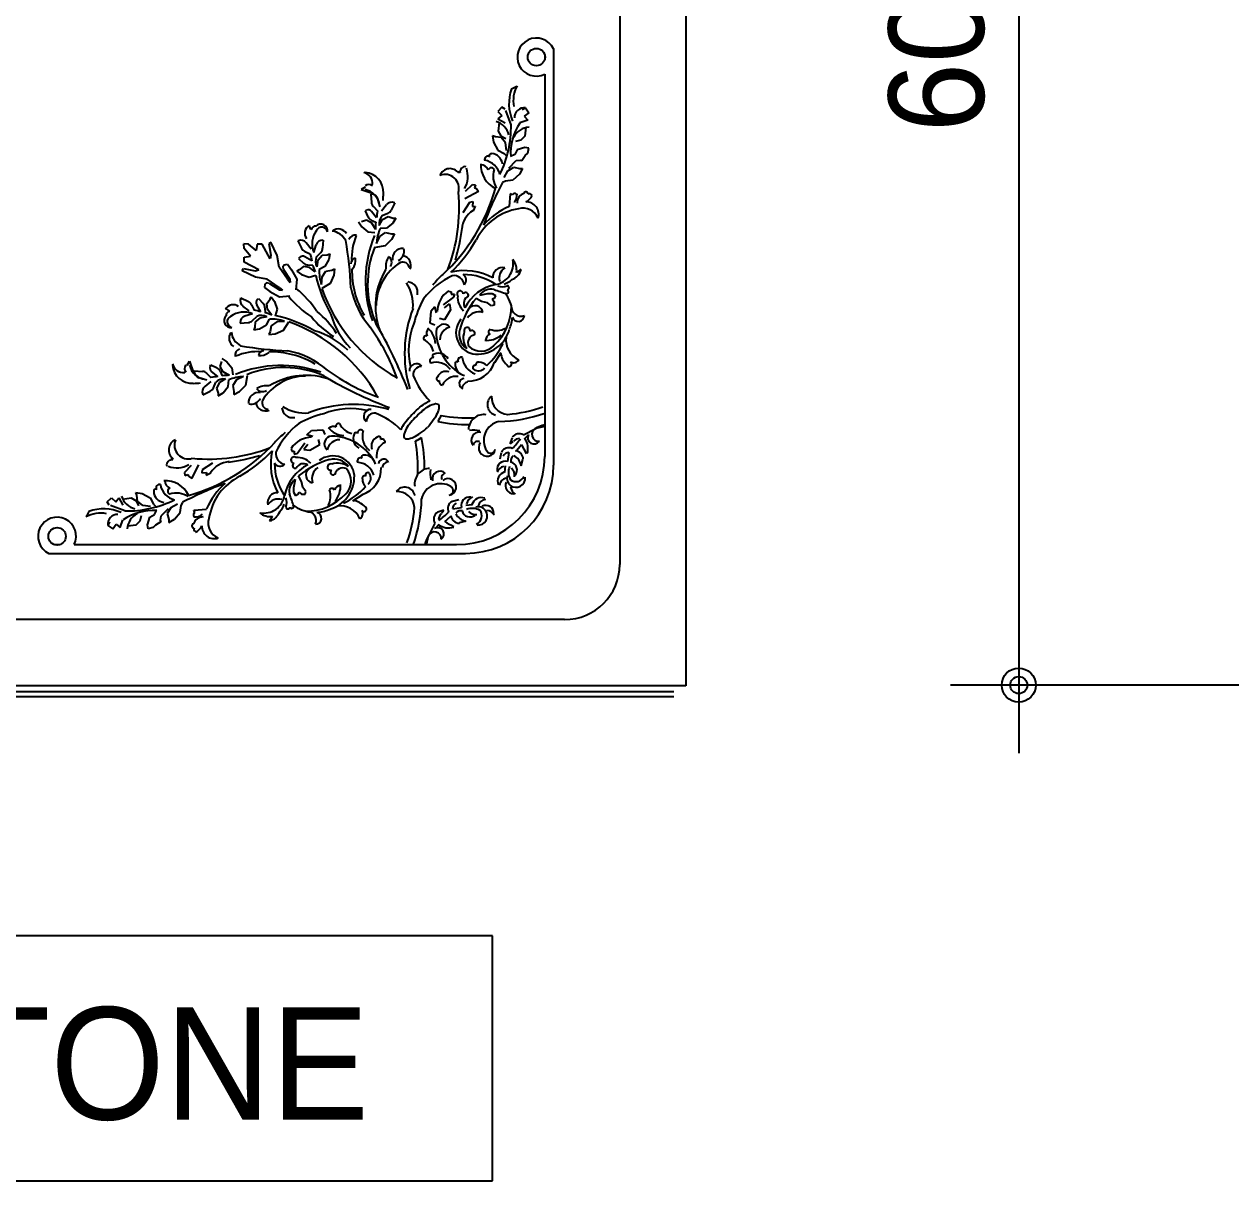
# Model space of a CAD drawing. Header units: millimetres. Extents: x 0 to 21000, y 0 to 5940.
# Drawn here: x 19839.5 to 20016.6, y 972.5 to 1142.3 of the extents above; entities that cross this region are included whole.
import ezdxf

# ---------------------------------------------------------------- set-up
doc = ezdxf.new("R2010")
doc.units = ezdxf.units.MM
for name, color, linetype in [('2', 7, 'Continuous'), ('3TEX', 3, 'Continuous'), ('DIM', 7, 'Continuous')]:
    doc.layers.add(name, color=color, linetype=linetype)
doc.styles.add('1', font='')
doc.styles.get('1').set_extended_font_data('Dotum')
doc.dimstyles.new('SAMOO-3', dxfattribs={"dimscale": 300, "dimtxt": 3.0005, "dimasz": 1, "dimexe": 2, "dimexo": 2, "dimgap": 1, "dimtad": 1, "dimdec": 0, "dimdsep": 46, "dimlunit": 6, "dimtxsty": '1', "dimblk1": 'DIMDOT', "dimblk2": 'DIMDOT', "dimsah": 1, "dimcen": 2.5, "dimdle": 1.5, "dimclrd": 8, "dimclre": 8, "dimclrt": 3, "dimadec": 0, "dimazin": 0, "dimtfac": 1, "dimtdec": 0, "dimtix": 1, "dimtmove": 2, "dimatfit": 3, "dimldrblk": 'DIMDOT', "dimfxl": 1, "dimtvp": 1, "dimtolj": 1, "dimtzin": 0, "dimarcsym": 0})

# ---------------------------------------------------------------- blocks, each defined once
blk = doc.blocks.new('DIMDOT')
at = {"color": 0}
blk.add_line((-2, 0), (2, 0), dxfattribs=at)
for radius in [0.5, 0.25]:
    blk.add_circle((0, 0), radius, dxfattribs=at)
blk = doc.blocks.new('*D3108')
at = {"layer": 'Defpoints', "color": 0, "transparency": 16777216}
for p in [(20045.14, 1238.09), (19985.49, 1045.23), (20045.14, 1045.23)]:
    blk.add_point(p, dxfattribs=at)
at = {"layer": 'DIM', "color": 8, "lineweight": -2, "transparency": 16777216}
for p, q in [((20035.14, 1238.09), (19975.49, 1238.09)), ((19985.49, 1233.09), (19985.49, 1050.23)), ((20035.14, 1045.23), (19975.49, 1045.23))]:
    blk.add_line(p, q, dxfattribs=at)
at = {"layer": 'DIM', "color": 8, "lineweight": -2, "transparency": 16777216, "xscale": 5, "yscale": 5, "zscale": 5}
for p, rotation in [((19985.49, 1238.09), 90), ((19985.49, 1045.23), 270)]:
    blk.add_blockref('DIMDOT', p, dxfattribs=dict(at, rotation=rotation))
at = {"layer": 'DIM', "color": 3, "transparency": 16777216, "insert": (19973.48, 1141.66), "char_height": 14, "attachment_point": 5, "rotation": 90, "style": '1'}
blk.add_mtext('\\A1;600', dxfattribs=at)

msp = doc.modelspace()

# ---------------------------------------------------------------- linework, layer by layer
at = {"color": 7}
for p, q in [((19936.64, 1239.39), (19936.64, 1045.13)), ((19926.93, 1221.59), (19926.93, 1062.94)), ((19915.92, 1137.81), (19915.92, 1137.03)), ((19917.22, 1138.66), (19917.22, 1077.51)), ((19915.92, 1134.9), (19915.92, 1078.8)), ((19911.05, 1132.75), (19911.73, 1133.1)), ((19909.64, 1130.08), (19909.04, 1129.43)), ((19910.11, 1129.77), (19909.64, 1130.08)), ((19909.04, 1129.43), (19909.64, 1128.83)), ((19909.64, 1128.83), (19909.04, 1128.35)), ((19909.04, 1128.35), (19910.11, 1127.75)), ((19910.98, 1127.49), (19910.19, 1129.57)), ((19912.59, 1129.75), (19913.1, 1129.97)), ((19913.6, 1129.24), (19912.9, 1128.74)), ((19912.9, 1128.74), (19913.43, 1128.17)), ((19913.1, 1129.97), (19913.6, 1129.24)), ((19909.23, 1127.84), (19909.07, 1126.55)), ((19909.07, 1126.55), (19909.5, 1125.84)), ((19913.43, 1128.17), (19912.27, 1127.75)), ((19913.17, 1127.12), (19913.02, 1125.82)), ((19908.25, 1125.86), (19908.41, 1124.92)), ((19908.68, 1125.7), (19908.25, 1125.86)), ((19908.41, 1124.92), (19909.03, 1123.78)), ((19909.54, 1125.62), (19908.68, 1125.7)), ((19909.5, 1125.84), (19910.21, 1125.45)), ((19910.17, 1124.84), (19909.54, 1125.62)), ((19910.33, 1123.7), (19910.17, 1124.84)), ((19912.43, 1125.24), (19911.65, 1125.03)), ((19913.02, 1125.82), (19912.43, 1125.24)), ((19909.03, 1123.78), (19909.98, 1123.27)), ((19909.98, 1123.27), (19910.33, 1122.92)), ((19911.51, 1123.12), (19910.92, 1122.81)), ((19911.9, 1123.79), (19911.51, 1123.12)), ((19912.99, 1124.14), (19911.9, 1123.79)), ((19912.56, 1122.22), (19913.07, 1122.97)), ((19913.58, 1124.06), (19912.99, 1124.14)), ((19913.07, 1122.97), (19913.43, 1123.32)), ((19913.43, 1123.32), (19913.58, 1124.06)), ((19910.51, 1120.75), (19911.37, 1121.27)), ((19910.64, 1121.13), (19911.74, 1122.22)), ((19911.37, 1121.27), (19912.21, 1121.05)), ((19911.74, 1122.22), (19912.33, 1122.3)), ((19912.33, 1122.3), (19912.56, 1122.22)), ((19909.98, 1119.73), (19910.51, 1120.75)), ((19912.2, 1120.22), (19911.22, 1119.36)), ((19912.67, 1121.05), (19912.2, 1120.22)), ((19912.21, 1121.05), (19912.67, 1121.05)), ((19889.55, 1118.34), (19889, 1117.98)), ((19889, 1117.98), (19890.72, 1117.41)), ((19906.2, 1117.67), (19904.21, 1116.62)), ((19904.3, 1117.74), (19905.32, 1118.74)), ((19905.32, 1118.74), (19905.76, 1118.66)), ((19905.76, 1118.66), (19905.61, 1118.22)), ((19905.61, 1118.22), (19905.89, 1118.12)), ((19905.89, 1118.12), (19906.2, 1117.67)), ((19910.16, 1119.21), (19909.71, 1119)), ((19911.22, 1119.36), (19910.16, 1119.21)), ((19890.47, 1117.29), (19890.42, 1117.29)), ((19890.42, 1117.29), (19890.5, 1116.08)), ((19891.76, 1115.46), (19891.42, 1116.59)), ((19893.91, 1116.02), (19893.37, 1114.94)), ((19893.86, 1116.04), (19893.91, 1116.02)), ((19903.96, 1114.6), (19904.95, 1116.15)), ((19904.95, 1116.15), (19905.37, 1116.2)), ((19905.37, 1116.2), (19905.32, 1115.51)), ((19910.86, 1117.37), (19910.69, 1115.48)), ((19911.2, 1117.2), (19910.86, 1117.37)), ((19889.73, 1114.95), (19889.55, 1114.87)), ((19889.55, 1114.87), (19889.98, 1113.95)), ((19891.24, 1113.81), (19890.5, 1114.75)), ((19890.77, 1115.47), (19891.38, 1114.84)), ((19891.97, 1114.84), (19892.71, 1115.76)), ((19892.89, 1114.47), (19892.08, 1114.12)), ((19905.32, 1115.51), (19905.71, 1115.56)), ((19905.71, 1115.56), (19905.4, 1114.84)), ((19888.61, 1113.23), (19889.06, 1112.5)), ((19889.76, 1113.47), (19889.02, 1113.25)), ((19889.06, 1112.5), (19889.96, 1111.76)), ((19890.55, 1113.03), (19889.76, 1113.47)), ((19890.46, 1113.48), (19891.13, 1113.18)), ((19891.07, 1112.14), (19890.55, 1113.03)), ((19891.6, 1112.72), (19892.13, 1113.6)), ((19892.7, 1112.33), (19891.75, 1112.24)), ((19892.13, 1113.6), (19892.93, 1114.03)), ((19893.62, 1113.05), (19892.7, 1112.33)), ((19892.93, 1114.03), (19893.67, 1113.8)), ((19894.08, 1113.77), (19893.62, 1113.05)), ((19893.67, 1113.8), (19894.08, 1113.77)), ((19883.41, 1110.56), (19883.32, 1109.36)), ((19883.36, 1110.56), (19883.41, 1110.56)), ((19889.96, 1111.76), (19890.98, 1111.65)), ((19891.25, 1110.06), (19891.74, 1111.09)), ((19891.74, 1111.09), (19892.57, 1111.65)), ((19893.44, 1110.63), (19892.5, 1109.74)), ((19892.57, 1111.65), (19893.42, 1111.46)), ((19893.42, 1111.46), (19893.88, 1111.48)), ((19893.88, 1111.48), (19893.44, 1110.63)), ((19871.82, 1109.34), (19871.77, 1110)), ((19872.43, 1109.95), (19871.77, 1110)), ((19872.73, 1108.18), (19871.82, 1109.34)), ((19873.59, 1109.05), (19872.43, 1109.95)), ((19873.72, 1109.98), (19873.59, 1109.05)), ((19874.43, 1109.98), (19873.72, 1109.98)), ((19875.6, 1107.82), (19874.43, 1109.98)), ((19875.7, 1110.24), (19875.41, 1110.05)), ((19875.41, 1110.05), (19875.7, 1108.37)), ((19876.67, 1108.3), (19875.7, 1110.24)), ((19879.75, 1110.46), (19879.7, 1110.44)), ((19879.7, 1110.44), (19880.22, 1109.35)), ((19880.7, 1108.88), (19881.5, 1108.52)), ((19881.62, 1109.24), (19880.89, 1110.17)), ((19882.04, 1108.75), (19882.39, 1109.88)), ((19892.5, 1109.74), (19891.09, 1109.47)), ((19871.79, 1108.05), (19872.73, 1108.18)), ((19871.79, 1107.34), (19871.79, 1108.05)), ((19873.96, 1106.17), (19871.79, 1107.34)), ((19875.7, 1108.37), (19875.6, 1107.82)), ((19876.93, 1106.58), (19876.67, 1108.3)), ((19879.93, 1108.02), (19879.79, 1107.87)), ((19879.79, 1107.87), (19880.53, 1107.18)), ((19881.75, 1107.52), (19880.71, 1108.12)), ((19883.04, 1108.75), (19882.41, 1108.12)), ((19882.5, 1106.64), (19882.66, 1107.66)), ((19882.66, 1107.66), (19883.24, 1108.35)), ((19883.24, 1108.35), (19884.01, 1108.41)), ((19884.25, 1107.7), (19883.66, 1106.69)), ((19884.01, 1108.41), (19884.4, 1108.54)), ((19884.4, 1108.54), (19884.25, 1107.7)), ((19871.53, 1106.07), (19871.72, 1106.37)), ((19873.47, 1105.1), (19871.53, 1106.07)), ((19871.72, 1106.37), (19873.41, 1106.07)), ((19873.41, 1106.07), (19873.96, 1106.17)), ((19878.15, 1104.84), (19876.93, 1106.58)), ((19877.51, 1106.71), (19877.7, 1106.91)), ((19877.57, 1106.26), (19877.51, 1106.71)), ((19877.57, 1106.26), (19878.51, 1104.8)), ((19877.7, 1106.91), (19878.16, 1107.01)), ((19878.16, 1107.01), (19878.74, 1106.2)), ((19878.74, 1106.2), (19879.52, 1104.8)), ((19879.9, 1106.17), (19879.52, 1106)), ((19879.52, 1106), (19880.21, 1105.49)), ((19880.51, 1106.66), (19879.9, 1106.17)), ((19880.21, 1105.49), (19881.33, 1105.14)), ((19881.4, 1106.54), (19880.51, 1106.66)), ((19881.15, 1106.92), (19881.88, 1106.89)), ((19881.33, 1105.14), (19882.31, 1105.42)), ((19882.22, 1105.9), (19881.4, 1106.54)), ((19883.66, 1106.69), (19882.81, 1106.24)), ((19883.23, 1105.18), (19883.79, 1106.01)), ((19883.79, 1106.01), (19884.65, 1106.15)), ((19884.98, 1105.39), (19884.44, 1104.21)), ((19884.65, 1106.15), (19885.07, 1106.34)), ((19885.07, 1106.34), (19884.98, 1105.39)), ((19875.19, 1104.84), (19873.47, 1105.1)), ((19874.86, 1104.07), (19874.77, 1103.61)), ((19874.77, 1103.61), (19875.57, 1103.03)), ((19875.06, 1104.26), (19874.86, 1104.07)), ((19875.51, 1104.2), (19875.06, 1104.26)), ((19876.93, 1103.62), (19875.19, 1104.84)), ((19875.51, 1104.2), (19876.97, 1103.26)), ((19876.93, 1103.62), (19877.45, 1103.19)), ((19878.15, 1104.84), (19878.58, 1104.32)), ((19878.51, 1104.8), (19878.58, 1104.32)), ((19879.52, 1104.8), (19879.39, 1103.28)), ((19883.16, 1104.03), (19883.23, 1105.18)), ((19884.44, 1104.21), (19883.22, 1103.43)), ((19871.31, 1102.03), (19871.33, 1102.07)), ((19871.33, 1102.07), (19872.42, 1101.55)), ((19873.75, 1101.84), (19873.9, 1101.99)), ((19873.9, 1101.99), (19874.59, 1101.24)), ((19875.12, 1101.26), (19875.6, 1101.87)), ((19875.57, 1103.03), (19876.97, 1102.25)), ((19875.6, 1101.87), (19875.77, 1102.25)), ((19875.77, 1102.25), (19876.28, 1101.56)), ((19876.97, 1103.26), (19877.45, 1103.19)), ((19876.97, 1102.25), (19878.49, 1102.38)), ((19902.55, 1102.2), (19901, 1101.04)), ((19901.79, 1103.08), (19902.2, 1102.97)), ((19902.2, 1102.97), (19902.2, 1102.61)), ((19902.2, 1102.61), (19902.66, 1102.61)), ((19902.66, 1102.61), (19902.55, 1102.2)), ((19906.66, 1101.55), (19905.84, 1101.97)), ((19906.38, 1102.48), (19907.59, 1102.71)), ((19907.59, 1102.71), (19908.21, 1102.71)), ((19908.21, 1102.71), (19908.72, 1102.44)), ((19908.48, 1101.97), (19908.21, 1101.9)), ((19908.21, 1101.9), (19908.52, 1101.55)), ((19908.72, 1102.44), (19908.48, 1101.97)), ((19872.53, 1100.15), (19871.6, 1100.88)), ((19872.89, 1101.07), (19873.25, 1100.27)), ((19874.25, 1100.02), (19873.65, 1101.06)), ((19874.85, 1100.62), (19874.88, 1099.89)), ((19875.23, 1100.37), (19875.12, 1101.26)), ((19875.87, 1099.56), (19875.23, 1100.37)), ((19876.28, 1101.56), (19876.63, 1100.44)), ((19876.63, 1100.44), (19876.36, 1099.46)), ((19899.19, 1100.09), (19899.06, 1098.4)), ((19899.81, 1100.75), (19899.19, 1100.09)), ((19900.05, 1099.88), (19899.81, 1100.75)), ((19901.23, 1100.63), (19901.93, 1101.22)), ((19902.07, 1100.32), (19901.23, 1098.86)), ((19901.93, 1101.22), (19902.07, 1100.32)), ((19907.51, 1101.35), (19906.66, 1101.55)), ((19908.13, 1100.89), (19907.51, 1101.35)), ((19908.52, 1101), (19908.13, 1100.89)), ((19908.52, 1101.55), (19908.52, 1101)), ((19871.21, 1098.36), (19872.41, 1098.46)), ((19871.21, 1098.41), (19871.21, 1098.36)), ((19873.02, 1099.73), (19871.89, 1099.38)), ((19873.02, 1098.74), (19873.65, 1099.36)), ((19873.42, 1098.54), (19873.36, 1097.76)), ((19874.11, 1099.11), (19873.42, 1098.54)), ((19875.13, 1099.27), (19874.11, 1099.11)), ((19875.09, 1098.11), (19875.53, 1098.96)), ((19876.59, 1098.54), (19875.76, 1097.98)), ((19877.74, 1098.62), (19876.59, 1098.54)), ((19877.56, 1097.33), (19878.34, 1098.55)), ((19899.06, 1098.4), (19899.77, 1098.14)), ((19901.23, 1098.86), (19900.49, 1099.04)), ((19873.36, 1097.76), (19873.23, 1097.37)), ((19873.23, 1097.37), (19874.07, 1097.53)), ((19874.07, 1097.53), (19875.09, 1098.11)), ((19875.62, 1097.12), (19875.43, 1096.71)), ((19875.43, 1096.71), (19876.38, 1096.79)), ((19875.76, 1097.98), (19875.62, 1097.12)), ((19876.38, 1096.79), (19877.56, 1097.33)), ((19868.54, 1093.16), (19869.27, 1092.71)), ((19909.48, 1094.03), (19908.53, 1092.52)), ((19863.43, 1092.22), (19863.79, 1092.77)), ((19863.79, 1092.77), (19864.37, 1091.05)), ((19864.48, 1091.35), (19865.69, 1091.28)), ((19864.48, 1091.3), (19864.48, 1091.35)), ((19866.82, 1092.04), (19866.9, 1092.23)), ((19866.9, 1092.23), (19867.82, 1091.79)), ((19867.96, 1090.53), (19867.02, 1091.28)), ((19868.29, 1091.31), (19868.59, 1090.64)), ((19868.3, 1092.01), (19868.53, 1092.75)), ((19868.74, 1091.22), (19868.3, 1092.01)), ((19869.63, 1090.7), (19868.74, 1091.22)), ((19869.27, 1092.71), (19870.01, 1091.81)), ((19870.01, 1091.81), (19870.12, 1090.8)), ((19866.31, 1090.01), (19865.18, 1090.35)), ((19866.93, 1089.8), (19866.01, 1089.06)), ((19866.3, 1091), (19866.93, 1090.39)), ((19867.3, 1088.88), (19867.65, 1089.69)), ((19868.17, 1089.64), (19867.74, 1088.84)), ((19869.05, 1090.17), (19868.17, 1089.64)), ((19869.44, 1089.07), (19869.54, 1090.03)), ((19870.68, 1090.03), (19870.12, 1089.2)), ((19871.72, 1090.52), (19870.68, 1090.03)), ((19872.03, 1089.27), (19872.3, 1090.68)), ((19865.73, 1087.91), (19865.75, 1087.86)), ((19865.75, 1087.86), (19866.83, 1088.4)), ((19867.74, 1088.84), (19867.98, 1088.1)), ((19867.98, 1088.1), (19868, 1087.69)), ((19868, 1087.69), (19868.72, 1088.15)), ((19868.72, 1088.15), (19869.44, 1089.07)), ((19870.12, 1089.2), (19870.31, 1088.35)), ((19870.31, 1088.35), (19870.29, 1087.89)), ((19870.29, 1087.89), (19871.14, 1088.33)), ((19871.14, 1088.33), (19872.03, 1089.27)), ((19881.02, 1081.96), (19881.68, 1082.59)), ((19881.68, 1082.59), (19883.37, 1082.71)), ((19883.37, 1082.71), (19883.63, 1082)), ((19912.79, 1081.96), (19914.62, 1082.92)), ((19915.96, 1083.19), (19914.62, 1082.92)), ((19879.57, 1079.22), (19880.73, 1080.78)), ((19881.14, 1080.54), (19880.55, 1079.84)), ((19881.89, 1081.72), (19881.02, 1081.96)), ((19881.45, 1079.7), (19882.91, 1080.55)), ((19882.91, 1080.55), (19882.73, 1081.29)), ((19910.85, 1080.65), (19911.17, 1081.54)), ((19911.25, 1080.97), (19910.85, 1080.65)), ((19912.51, 1080.52), (19911.81, 1079.69)), ((19913.49, 1081.9), (19912.92, 1081.34)), ((19878.69, 1079.98), (19878.8, 1079.57)), ((19878.8, 1079.57), (19879.16, 1079.57)), ((19879.16, 1079.57), (19879.16, 1079.11)), ((19879.16, 1079.11), (19879.57, 1079.22)), ((19880.55, 1079.84), (19881.45, 1079.7)), ((19909.36, 1078.46), (19909.59, 1079.38)), ((19910.65, 1079.37), (19910.45, 1078.07)), ((19864.03, 1077.47), (19863.03, 1076.45)), ((19864.1, 1075.57), (19865.15, 1077.56)), ((19867.17, 1077.81), (19865.62, 1076.82)), ((19910.11, 1077.41), (19910.01, 1076.45)), ((19912.31, 1077.92), (19912.45, 1077.43)), ((19912.45, 1077.43), (19912.71, 1078.34)), ((19863.03, 1076.45), (19863.11, 1076.01)), ((19863.11, 1076.01), (19863.55, 1076.16)), ((19863.55, 1076.16), (19863.65, 1075.88)), ((19863.65, 1075.88), (19864.1, 1075.57)), ((19865.62, 1076.82), (19865.57, 1076.4)), ((19865.57, 1076.4), (19866.26, 1076.45)), ((19866.26, 1076.45), (19866.21, 1076.06)), ((19866.21, 1076.06), (19866.93, 1076.37)), ((19879.29, 1075.39), (19879.06, 1074.18)), ((19880.22, 1075.12), (19879.8, 1075.93)), ((19856.07, 1073.09), (19855.91, 1073.52)), ((19855.91, 1073.52), (19856.85, 1073.36)), ((19856.85, 1073.36), (19857.99, 1072.74)), ((19879.06, 1074.18), (19879.06, 1073.56)), ((19879.06, 1073.56), (19879.33, 1073.06)), ((19879.8, 1073.29), (19879.87, 1073.56)), ((19879.87, 1073.56), (19880.22, 1073.25)), ((19880.42, 1074.26), (19880.22, 1075.12)), ((19880.88, 1073.64), (19880.42, 1074.26)), ((19880.77, 1073.25), (19880.88, 1073.64)), ((19851.7, 1072.13), (19852.34, 1072.73)), ((19852, 1071.66), (19851.7, 1072.13)), ((19852.34, 1072.73), (19852.95, 1072.13)), ((19852.95, 1072.13), (19853.42, 1072.73)), ((19853.42, 1072.73), (19854.02, 1071.66)), ((19853.93, 1072.54), (19855.22, 1072.7)), ((19855.22, 1072.7), (19855.93, 1072.27)), ((19855.93, 1072.27), (19856.32, 1071.56)), ((19856.15, 1072.23), (19856.07, 1073.09)), ((19856.93, 1071.6), (19856.15, 1072.23)), ((19858.07, 1071.44), (19856.93, 1071.6)), ((19857.99, 1072.74), (19858.5, 1071.8)), ((19858.5, 1071.8), (19858.85, 1071.44)), ((19862.04, 1071.79), (19861.03, 1071.26)), ((19862.41, 1070.55), (19862.56, 1071.61)), ((19862.56, 1071.61), (19862.78, 1072.06)), ((19879.33, 1073.06), (19879.8, 1073.29)), ((19880.22, 1073.25), (19880.77, 1073.25)), ((19887.74, 1072.3), (19889.25, 1073.24)), ((19903.31, 1072.41), (19902.39, 1072.19)), ((19904.36, 1071.66), (19905.32, 1071.76)), ((19849.03, 1070.72), (19848.67, 1070.04)), ((19854.28, 1070.79), (19852.2, 1071.58)), ((19856.53, 1069.34), (19856.74, 1070.12)), ((19857.63, 1068.78), (19857.98, 1069.87)), ((19857.98, 1069.87), (19858.65, 1070.27)), ((19858.65, 1070.27), (19858.96, 1070.85)), ((19859.55, 1070.03), (19859.47, 1069.44)), ((19860.64, 1071.13), (19859.55, 1070.03)), ((19861.03, 1071.26), (19860.5, 1070.4)), ((19860.5, 1070.4), (19860.73, 1069.56)), ((19861.56, 1069.57), (19862.41, 1070.55)), ((19864.4, 1070.91), (19866.29, 1071.08)), ((19864.57, 1070.57), (19864.4, 1070.91)), ((19901.12, 1070.92), (19900.23, 1070.61)), ((19900.8, 1070.52), (19901.12, 1070.92)), ((19901.25, 1069.26), (19902.08, 1069.96)), ((19902.41, 1071.12), (19903.7, 1071.32)), ((19852.02, 1069.18), (19851.8, 1068.67)), ((19851.8, 1068.67), (19852.53, 1068.18)), ((19852.53, 1068.18), (19853.03, 1068.87)), ((19853.03, 1068.87), (19853.6, 1068.35)), ((19853.6, 1068.35), (19854.02, 1069.51)), ((19854.66, 1068.6), (19855.95, 1068.76)), ((19855.95, 1068.76), (19856.53, 1069.34)), ((19857.71, 1068.19), (19857.63, 1068.78)), ((19858.45, 1068.35), (19857.71, 1068.19)), ((19858.8, 1068.7), (19858.45, 1068.35)), ((19859.55, 1069.21), (19858.8, 1068.7)), ((19859.47, 1069.44), (19859.55, 1069.21)), ((19860.73, 1069.11), (19861.56, 1069.57)), ((19860.73, 1069.56), (19860.73, 1069.11)), ((19899.81, 1068.98), (19898.85, 1067.15)), ((19899.87, 1068.29), (19900.43, 1068.85)), ((19904.34, 1069.32), (19903.43, 1069.06)), ((19903.85, 1069.46), (19904.34, 1069.32)), ((19898.59, 1065.81), (19898.85, 1067.15)), ((19843.11, 1064.55), (19904.27, 1064.55)), ((19843.96, 1065.85), (19844.74, 1065.85)), ((19846.87, 1065.85), (19902.97, 1065.85)), ((19918.84, 1054.84), (19760.18, 1054.84)), ((19936.64, 1045.13), (19742.38, 1045.13)), ((19908.27, 1008.42), (19767.08, 1008.42)), ((19908.27, 972.45), (19908.27, 1008.42)), ((19767.08, 972.45), (19908.27, 972.45))]:
    msp.add_line(p, q, dxfattribs=at)
for points in [[(19896.64, 1085.11, -0.025461), (19897.58, 1086.01, -0.042817), (19898.6, 1086.74, -0.03531), (19899.06, 1086.97, -0.237745)], [(19897.1, 1084.67, -0.025461), (19898, 1085.52, -0.042817), (19898.93, 1086.18, -0.085124), (19899.89, 1086.55, -0.237745), (19900.27, 1086.45, -0.237745)], [(19900.27, 1086.45, -0.237745), (19900.4, 1086.08, -0.085124), (19900.13, 1085.09, -0.042817), (19899.56, 1084.11, -0.027703), (19898.72, 1083.05, -0.031588)], [(19896.66, 1085.14, 0.025461), (19895.76, 1084.19, 0.042817), (19895.03, 1083.17, 0.03531), (19894.8, 1082.71, 0.237745)], [(19897.1, 1084.67, 0.025461), (19896.25, 1083.77, 0.042817), (19895.59, 1082.84, 0.085124), (19895.22, 1081.88, 0.237745), (19895.32, 1081.51, 0.237745)], [(19900.71, 1084.81, -0.035102), (19900.21, 1083.92, -0.031588)], [(19895.32, 1081.51, 0.237745), (19895.69, 1081.37, 0.085124), (19896.68, 1081.64, 0.042817), (19897.66, 1082.21, 0.027703), (19898.72, 1083.05, 0.031588)], [(19896.96, 1081.06, 0.035102), (19897.85, 1081.56, 0.031588)]]:
    msp.add_lwpolyline(points, format="xyb", dxfattribs=at)
for centre in [(19914.7, 1137.42), (19844.35, 1067.07)]:
    msp.add_circle(centre, 1.28, dxfattribs=at)
for centre, radius, start, end in [((19914.7, 1137.42), 2.8, 26.1349, 295.8376), ((19917, 1130.58), 6.33, 160.0111, 203.9117), ((19915.9, 1131), 4.6, 151.4769, 190.1984), ((19912.91, 1128.54), 1.44, 82.2814, 182.1843), ((19908.08, 1125.43), 2.62, 12.4074, 74.0496), ((19894.76, 1127.29), 16.22, 333.9571, 0.712), ((19918.87, 1123.29), 7.96, 145.9955, 183.4798), ((19913.72, 1124.51), 2.62, 92.2015, 153.8437), ((19908.06, 1122.98), 0.274, 74.4273, 219.2973), ((19908.03, 1121.56), 1.69, 6.1517, 86.6244), ((19904.27, 1120.55), 0.794, 81.5294, 190.0216), ((19910.37, 1121.56), 3.83, 176.8414, 243.9325), ((19906.56, 1120.45), 1.15, 21.5965, 90.5644), ((19907.58, 1122.4), 0.487, 56.335, 196.7171), ((19906.69, 1119.6), 2.7, 12.1622, 81.1543), ((19908.08, 1120.71), 0.471, 25.5076, 160.3931), ((19889.01, 1118.89), 1.63, 353.148, 77.5322), ((19889.36, 1117.59), 2.89, 356.8328, 86.0548), ((19902.01, 1119.46), 1.59, 35.862, 157.92), ((19901.3, 1118.17), 2.03, 343.0724, 112.1314), ((19904.54, 1121.74), 1.69, 219.1667, 231.891), ((19901.08, 1119.89), 3.56, 330.0636, 20.1315), ((19911.52, 1119.92), 3.17, 161.8105, 213.1657), ((19890.09, 1117.79), 0.914, 54.2461, 125.7539), ((19888.93, 1115.27), 2.79, 7.9328, 77.0881), ((19882.61, 1125.43), 27.08, 312.5495, 344.3503), ((19961.96, 1092), 58.82, 152.6747, 159.3402), ((19913.16, 1117.37), 0.291, 351.9221, 170.3943), ((19890.49, 1116.32), 0.971, 16.4919, 91.2644), ((19891.46, 1116.15), 0.971, 183.6711, 224.079), ((19860.53, 1118.49), 31.73, 356.1896, 358.0966), ((19893.47, 1115.15), 0.971, 66.1734, 140.9458), ((19878.46, 1115.16), 24.9, 338.9644, 5.5584), ((19911.54, 1117.03), 0.374, 49.3955, 153.0478), ((19910.03, 1117.19), 1.83, 321.8402, 4.7171), ((19913.39, 1115.98), 1.53, 110.0008, 179.1854), ((19912.4, 1117.83), 1.83, 294.1821, 337.059), ((19913.24, 1114.36), 1.8, 340.5153, 92.8523), ((19913.66, 1116.99), 0.374, 21.7374, 125.3897), ((19889.99, 1114.35), 0.648, 38.2173, 112.9897), ((19935.89, 1108.13), 45.02, 171.4304, 172.7469), ((19893.3, 1112.93), 1.71, 135.6031, 187.1692), ((19892.5, 1115.37), 0.971, 293.3587, 333.7666), ((19907.22, 1111.93), 3.49, 121.5146, 176.213), ((19913.4, 1106.83), 8.42, 98.9771, 153.3393), ((19914.9, 1105.73), 10.63, 113.355, 138.6425), ((19912.77, 1112.93), 2.32, 20.9783, 107.1326), ((19882.02, 1111.56), 1.32, 119.8048, 215.3434), ((19882, 1112.65), 0.642, 174.993, 240.5241), ((19882.27, 1112.02), 0.586, 83.6598, 173.6598), ((19883.04, 1111.87), 1.02, 354.0531, 133.6849), ((19883.21, 1111.61), 0.853, 10.3077, 156.0068), ((19890.86, 1114.37), 0.971, 205.3965, 245.8044), ((19903.5, 1111.92), 12.44, 174.1993, 179.0202), ((19884.95, 1110.01), 3.18, 142.3021, 203.8321), ((19883.32, 1109.59), 0.971, 87.9872, 162.7597), ((19884.39, 1109.25), 2.63, 28.0089, 82.4736), ((19885.63, 1110.81), 1.38, 31.3134, 126.5185), ((19888.1, 1110.33), 0.966, 77.0562, 160.7258), ((19895.81, 1107.95), 8.23, 156.4724, 183.6133), ((19907.01, 1104.56), 17.4, 157.4107, 199.6289), ((19897.52, 1109.77), 6.28, 156.8678, 177.3974), ((19888.72, 1120.21), 19.66, 313.1277, 330.7481), ((19878.43, 1115.27), 25.54, 342.7187, 353.2278), ((19880.13, 1109.57), 0.971, 38.3058, 113.0782), ((19881.09, 1109.77), 0.971, 205.485, 245.8929), ((19882.35, 1109.43), 0.971, 315.1725, 355.5805), ((19837.36, 1101.64), 50.14, 2.2009, 10.1646), ((19904.55, 1104.12), 14.62, 158.1509, 203.4954), ((19895.07, 1107.82), 1.5, 85.1306, 188.8329), ((19893.74, 1108.95), 1.55, 297.8574, 12.0325), ((19880.39, 1107.56), 0.648, 60.0311, 134.8036), ((19881.19, 1107.89), 0.971, 227.2103, 267.6182), ((19925.32, 1118.84), 45.02, 193.2442, 194.5608), ((19883.99, 1107.47), 1.71, 157.4169, 208.983), ((19888.26, 1107.11), 0.78, 98.5924, 183.6133), ((19886.26, 1107.62), 1.91, 318.7159, 7.9456), ((19898.74, 1100.86), 7.56, 121.9869, 179.173), ((19895.23, 1106.71), 2.64, 147.7891, 188.1402), ((19892.37, 1107.27), 1.09, 327.3569, 54.077), ((19895.09, 1106.38), 0.956, 7.8341, 111.2899), ((19894.87, 1106.86), 1.42, 336.7187, 79.1239), ((19908.17, 1107.11), 3.13, 280.2269, 10.5412), ((19909.27, 1106.09), 2.54, 353.4225, 38.9605), ((19893.84, 1110.32), 12.44, 196.0131, 200.8341), ((19902.19, 1109.73), 20.34, 192.2606, 209.8068), ((19889.08, 1106.1), 6.28, 178.6817, 199.2113), ((19900.7, 1106.14), 13.08, 179.0595, 210.3747), ((19901.26, 1100.88), 10.19, 148.0499, 200.7446), ((19907.6, 1094.47), 12.06, 115.8547, 141.7216), ((19910.68, 1094.93), 14.37, 132.4794, 141.2016), ((19904.11, 1097.42), 8.66, 61.0621, 102.9991), ((19902.56, 1103.76), 1.58, 8.6325, 97.9618), ((19903.44, 1104.68), 0.97, 315, 59.55), ((19904.04, 1097.31), 8.19, 55.091, 90.559), ((19909.73, 1105.09), 1.43, 77.0054, 183.3531), ((19910.98, 1105), 1.75, 122.1277, 197.7292), ((19910.33, 1106.82), 2.2, 290.0746, 344.2899), ((19913.45, 1104.01), 2.43, 114.3993, 132.8438), ((19900.14, 1106.16), 12.94, 191.6066, 220.4973), ((19890.75, 1101.07), 5.85, 354.7185, 33.354), ((19895.73, 1102.88), 1.54, 347.1118, 85.9931), ((19910.01, 1097.6), 6.56, 101.3311, 152.4869), ((19909.74, 1105.24), 1.54, 243.8119, 296.1881), ((19909.28, 1106.55), 2.54, 285.6627, 315.0708), ((19910.37, 1103.55), 0.316, 280.7843, 79.2157), ((19872.2, 1101.65), 0.971, 156.9218, 231.6942), ((19874.21, 1101.38), 0.648, 135.1964, 209.9689), ((19889.69, 1111.48), 14.59, 219.0626, 236.7789), ((19870.29, 1092.08), 14.59, 33.2211, 50.9374), ((19905.74, 1111.25), 23.84, 199.1539, 241.0581), ((19910.68, 1094.93), 14.37, 150.8077, 166.4612), ((19903.9, 1099.99), 3.75, 124.2845, 178.5791), ((19903.5, 1102.65), 0.455, 0.5277, 219.3483), ((19905.8, 1102.14), 2.66, 175.1513, 227.1494), ((19915.39, 1094.02), 12.43, 140.1944, 163.9507), ((19904.31, 1102.46), 0.402, 340.4945, 150.8049), ((19905.25, 1101.24), 1.22, 117.5887, 210.2948), ((19908.05, 1101.34), 2.02, 77.7721, 145.6477), ((19921.12, 1137.45), 36.4, 249.6817, 252.7185), ((19905.97, 1099.59), 5.22, 6.7406, 37.268), ((19910.32, 1102.98), 0.283, 268.5043, 67.3062), ((19870.21, 1099.75), 1.32, 54.6566, 150.1952), ((19869.12, 1099.77), 0.642, 29.4759, 95.007), ((19869.75, 1099.5), 0.586, 96.3402, 186.3402), ((19871.76, 1096.82), 3.18, 66.1679, 127.6979), ((19872, 1100.68), 0.971, 24.1071, 64.515), ((19862.94, 1056.45), 45.02, 75.4392, 76.7558), ((19873.88, 1100.58), 0.971, 2.3818, 42.7897), ((19874.3, 1089.92), 13.05, 32.1786, 51.0885), ((19913.69, 1093.91), 18.34, 158.8387, 196.4547), ((19906.25, 1098), 2.02, 73.2603, 145.6895), ((19905.71, 1099.79), 1.13, 7.1487, 144.7715), ((19903.1, 1100.89), 7.92, 312.6281, 0.2708), ((19912.43, 1100.82), 1.42, 175.6823, 290.662), ((19869.9, 1098.73), 1.02, 136.3151, 275.9469), ((19870.16, 1098.56), 0.853, 113.9932, 259.6923), ((19872.18, 1098.45), 0.971, 107.2403, 182.0128), ((19872.34, 1099.42), 0.971, 274.4195, 314.8275), ((19874.31, 1097.78), 1.71, 61.017, 112.5831), ((19871.45, 1087.93), 12.44, 69.1659, 73.9869), ((19875.67, 1092.69), 6.28, 70.7887, 91.3183), ((19872.04, 1079.59), 20.34, 60.1932, 77.7394), ((19870.52, 1076.03), 23.84, 28.9419, 70.8461), ((19891.85, 1107.47), 13.05, 218.9115, 237.8214), ((19895.38, 1102.72), 11.28, 195.9454, 224.8521), ((19835.66, 1065.61), 64.4, 20.9299, 30.5015), ((19906.3, 1094.38), 10.36, 157.8155, 193.6094), ((19901.11, 1097.07), 1.13, 39.3279, 176.9506), ((19906.06, 1096.95), 3.17, 141.2028, 264.8429), ((19905.97, 1099.59), 5.22, 336.5207, 356.444), ((19912.04, 1099.51), 0.892, 196.3439, 358.7078), ((19870.96, 1096.14), 1.38, 143.4815, 238.6866), ((19872.52, 1097.38), 2.63, 187.5264, 241.9911), ((19879.05, 1086.39), 11.28, 45.1479, 74.0546), ((19866.82, 1080.6), 29.08, 19.4104, 36.1654), ((19898.52, 1096.1), 0.393, 66.7075, 201.593), ((19899.54, 1096.87), 0.961, 136.5362, 205.5041), ((19896.7, 1095.19), 3.19, 3.2359, 50.2592), ((19907.41, 1097.29), 7.43, 181.1783, 237.5828), ((19902.53, 1095.85), 2.02, 105.4394, 177.8686), ((19905.98, 1096.79), 2.62, 165.2564, 234.7522), ((19906.62, 1096.2), 2.66, 160.4077, 215.8525), ((19904.53, 1097.28), 0.455, 345.7841, 204.6047), ((19905.87, 1095.47), 1.22, 102.8451, 202.9638), ((19905.26, 1096.89), 0.402, 325.751, 136.0613), ((19905.92, 1098.8), 5.01, 268.3117, 345.0024), ((19907.43, 1099.02), 3.19, 264.2388, 311.2622), ((19908.21, 1095.82), 0.961, 108.9939, 177.9618), ((19908.05, 1097.09), 0.393, 112.905, 247.7905), ((19908.84, 1099.92), 2.64, 249.208, 300.5632), ((19880.14, 1144.41), 50.14, 259.8354, 267.7991), ((19897.04, 1093.55), 2.64, 13.9349, 65.2901), ((19906.57, 1096.95), 2.68, 226.9749, 315.0178), ((19900.61, 1099.71), 10.17, 311.9156, 334.7543), ((19913.38, 1095.87), 3.15, 172.0313, 246.3862), ((19871.44, 1093.67), 0.966, 109.2742, 192.9438), ((19873.83, 1085.96), 8.23, 86.3867, 113.5276), ((19874.66, 1093.51), 0.78, 86.3867, 171.4076), ((19874.15, 1095.51), 1.91, 262.0544, 311.2841), ((19875.63, 1081.07), 13.08, 59.6253, 90.9405), ((19875.61, 1081.64), 12.94, 49.5027, 78.3934), ((19899.55, 1092.83), 0.487, 81.5361, 221.9183), ((19899.74, 1093.56), 0.274, 99.6284, 244.4984), ((19900.32, 1092.26), 1.69, 31.3528, 111.8255), ((19903.65, 1092.88), 0.487, 68.2883, 208.6704), ((19906.52, 1093.52), 2.7, 183.8511, 252.8432), ((19912.33, 1094.35), 2.9, 187.1255, 226.6946), ((19911.38, 1093.41), 0.853, 237.3759, 329.9667), ((19862.88, 1092.76), 1.63, 192.4678, 276.852), ((19864.18, 1092.42), 2.89, 183.9452, 273.1672), ((19863.98, 1091.68), 0.914, 144.2461, 215.7539), ((19866.5, 1092.84), 2.79, 192.9119, 262.0672), ((19865.45, 1091.28), 0.971, 178.7356, 253.5081), ((19865.63, 1090.31), 0.971, 45.921, 86.3289), ((19867.42, 1091.78), 0.648, 157.0103, 231.7827), ((19867.4, 1090.91), 0.971, 24.1956, 64.6035), ((19877.21, 1074.76), 17.4, 70.3711, 112.5893), ((19877.65, 1077.23), 14.62, 66.5046, 111.8491), ((19901.17, 1114.95), 29.08, 233.8346, 250.5896), ((19897.09, 1091.39), 1.03, 41.5681, 183.7129), ((19897.83, 1090.8), 1.21, 89.2876, 186.8658), ((19899.95, 1089.92), 2.7, 37.3634, 106.3555), ((19901.42, 1089.92), 1.37, 69.3027, 157.0221), ((19903.03, 1092.45), 0.274, 45.7082, 190.5781), ((19904.45, 1092.35), 1.69, 178.381, 258.8537), ((19904.74, 1093.84), 3.99, 267.9715, 342.6463), ((19905.68, 1091.85), 0.331, 59.4765, 231.5614), ((19906.17, 1092.56), 1.19, 234.4574, 319.5474), ((19906.16, 1092.29), 0.349, 66.8289, 206.3792), ((19906.39, 1091.31), 1.31, 39.5735, 94.0842), ((19910.7, 1092.39), 0.383, 202.3509, 53.3991), ((19863.29, 1121.24), 31.73, 271.9034, 273.8104), ((19873.64, 1045.88), 45.02, 97.2531, 98.5696), ((19868.84, 1088.47), 1.71, 82.8308, 134.3969), ((19869.85, 1078.27), 12.44, 90.9798, 95.8007), ((19872, 1084.25), 6.28, 92.6026, 113.1322), ((19880.91, 1083.03), 7.56, 90.827, 148.0131), ((19880.89, 1080.51), 10.19, 69.2554, 121.9501), ((19916.16, 1146.11), 64.4, 239.4985, 249.0701), ((19906.3, 1094.38), 10.36, 201.0231, 225.678), ((19900.34, 1090.21), 0.304, 125.9037, 300.0716), ((19900.89, 1089.73), 0.453, 152.2339, 272.2136), ((19902.9, 1088.36), 2.19, 81.4783, 155.2801), ((19904.13, 1089.49), 0.761, 94.5787, 250.9239), ((19904.89, 1088.6), 1.16, 104.8776, 164.3105), ((19866.62, 1088.3), 0.971, 129.0542, 203.8266), ((19866.41, 1089.27), 0.971, 296.2334, 336.6413), ((19873.95, 1086.7), 1.5, 81.1671, 184.8694), ((19874.5, 1089.41), 1.09, 215.923, 302.6431), ((19875.06, 1086.54), 2.64, 81.8598, 122.2109), ((19909.06, 1086.4), 1.56, 127.1435, 256.747), ((19910.65, 1087.49), 2.53, 176.3369, 266.2035), ((19872.82, 1088.03), 1.55, 257.9675, 332.1426), ((19874.91, 1086.9), 1.42, 190.8761, 293.2813), ((19875.39, 1086.68), 0.956, 158.7101, 262.1659), ((19878.89, 1086.04), 1.54, 184.0069, 282.8882), ((19880.7, 1091.02), 5.85, 236.646, 275.2815), ((19887.86, 1068.08), 18.34, 73.5453, 111.1613), ((19887.39, 1075.47), 10.36, 76.3906, 112.1845), ((19908.73, 1105.54), 20.65, 274.8554, 289.6216), ((19886.84, 1071.09), 14.37, 103.5388, 119.1923), ((19890.38, 1084.68), 1.03, 86.2871, 228.4319), ((19890.97, 1083.94), 1.21, 83.1342, 180.7124), ((19887.39, 1075.47), 10.36, 44.322, 68.9769), ((19904.52, 1105.11), 20.65, 259.379, 273.027), ((19907, 1082.68), 2.27, 81.1982, 178.5296), ((19908.73, 1105.54), 21.62, 271.212, 289.6216), ((19886.84, 1071.09), 14.37, 128.7984, 137.5206), ((19887.3, 1074.17), 12.06, 128.2784, 154.1453), ((19886.59, 1085.07), 3.19, 219.7408, 266.7641), ((19884.9, 1082.23), 0.961, 64.4959, 133.4638), ((19885.67, 1083.26), 0.393, 68.407, 203.2925), ((19888.22, 1084.73), 2.64, 204.7099, 256.0651), ((19888.21, 1082.03), 0.274, 25.5016, 170.3716), ((19888.94, 1082.22), 0.487, 48.0817, 188.4639), ((19891.85, 1081.82), 2.7, 163.6445, 232.6366), ((19904.52, 1105.11), 21.62, 258.5121, 270.9324), ((19905.44, 1077.51), 5.14, 79.3404, 96.087), ((19906.28, 1081.21), 1.14, 76.8543, 221.6981), ((19909.83, 1081.13), 2.86, 102.9158, 212.018), ((19915.02, 1082.02), 0.987, 114.0933, 276.4847), ((19918.34, 1075.9), 7.94, 107.7452, 119.0467), ((19862.32, 1079.76), 1.59, 112.08, 234.138), ((19863.6, 1080.47), 2.03, 157.8686, 286.9276), ((19856.35, 1099.16), 27.08, 285.6497, 317.4505), ((19881.78, 1077.87), 3.75, 91.4209, 145.7155), ((19884.7, 1080.66), 1.13, 93.0494, 230.6721), ((19885.92, 1079.24), 2.02, 92.1314, 164.5606), ((19884.49, 1074.36), 7.43, 32.4172, 88.8217), ((19889.51, 1081.45), 1.69, 158.1745, 238.6472), ((19891.85, 1080.35), 1.37, 112.9779, 200.6973), ((19893.41, 1078.88), 2.19, 114.7199, 188.5217), ((19891.57, 1081.43), 0.304, 329.9284, 144.0963), ((19892.04, 1080.88), 0.453, 357.7864, 117.7661), ((19876.66, 1077.25), 20.65, 356.973, 10.621), ((19876.66, 1077.25), 21.62, 359.0676, 11.4879), ((19906.09, 1080.33), 0.672, 65.3425, 169.3491), ((19907.45, 1080.04), 1.22, 140.4125, 351.4628), ((19912.15, 1080.93), 1.21, 58.4039, 145.9001), ((19903.24, 1087.89), 11.2, 314.9431, 324.5899), ((19912.18, 1080.41), 1.01, 87.29, 144.8932), ((19903.05, 1074.32), 11.31, 25.5494, 33.263), ((19910.75, 1079.94), 2.71, 344.4346, 33.2657), ((19914.36, 1081.56), 0.936, 150.8899, 326.0813), ((19866.61, 1103.31), 24.9, 264.4416, 291.0356), ((19866.5, 1103.34), 25.54, 276.7722, 287.2813), ((19861.56, 1093.05), 19.66, 299.2519, 316.8723), ((19884.35, 1077.66), 8.66, 167.0009, 208.9379), ((19878.01, 1079.21), 1.58, 172.0382, 261.3675), ((19879.12, 1078.27), 0.455, 50.6517, 269.4723), ((19884.82, 1075.71), 3.17, 5.1571, 128.7972), ((19889.32, 1078.74), 0.274, 79.4219, 224.2918), ((19889.42, 1077.32), 1.69, 11.1463, 91.619), ((19902.97, 1078.8), 12.95, 270, 0), ((19907.99, 1079.93), 0.665, 208.1839, 354.2619), ((19910.63, 1078.87), 1.21, 64.3454, 151.8416), ((19910.71, 1078.36), 1.01, 93.2315, 150.8347), ((19911.88, 1078.16), 0.945, 129.0615, 195.5087), ((19910.51, 1077.15), 1.96, 8.1679, 63.0876), ((19911.55, 1078.41), 1.21, 358.669, 86.1652), ((19861.22, 1077.5), 0.794, 79.9784, 188.4706), ((19861.89, 1080.69), 3.56, 249.8685, 299.9364), ((19860.03, 1077.24), 1.69, 38.109, 50.8333), ((19869.84, 1074.55), 3.49, 93.787, 148.4854), ((19877.09, 1078.33), 0.97, 210.45, 315), ((19884.46, 1077.73), 8.19, 179.441, 214.909), ((19884.17, 1071.76), 6.56, 117.5131, 168.6689), ((19879.31, 1077.47), 0.402, 119.1951, 289.5055), ((19879.63, 1075.98), 2.66, 42.8506, 94.8487), ((19880.53, 1076.52), 1.22, 59.7052, 152.4113), ((19887.75, 1066.38), 12.43, 106.0493, 129.8056), ((19881.98, 1076.06), 1.13, 125.2285, 262.8513), ((19883.77, 1075.52), 2.02, 124.3105, 196.7397), ((19884.49, 1077.24), 0.455, 65.3953, 284.2159), ((19884.98, 1075.79), 2.62, 35.2478, 104.7436), ((19885.57, 1075.15), 2.66, 54.1475, 109.5923), ((19886.3, 1075.9), 1.22, 67.0362, 167.1549), ((19884.82, 1075.2), 2.68, 314.9822, 43.0251), ((19888.89, 1078.12), 0.487, 61.3296, 201.7117), ((19888.26, 1075.25), 2.7, 17.1568, 86.1489), ((19887.93, 1077.03), 3.99, 287.3537, 2.0285), ((19892.28, 1077.64), 0.761, 19.0761, 175.4213), ((19893.17, 1076.89), 1.16, 105.6895, 165.1224), ((19899.09, 1074.77), 2.27, 91.4704, 188.8018), ((19904.27, 1077.51), 12.95, 270, 0), ((19910.31, 1075.86), 1.52, 105.3517, 156.2783), ((19910.13, 1076.91), 1.2, 74.686, 189.9041), ((19912.8, 1076.46), 2.21, 156.7439, 210.7521), ((19910.66, 1076.81), 1.2, 320.6066, 75.8247), ((19909.98, 1075.98), 1.52, 354.2323, 45.159), ((19860.21, 1071.41), 3.83, 26.0675, 93.1586), ((19861.33, 1075.21), 1.15, 179.4356, 248.4035), ((19874.94, 1068.37), 8.42, 116.6607, 171.0229), ((19880.43, 1073.72), 2.02, 124.3523, 192.2279), ((19882.97, 1075.85), 5.01, 284.9976, 1.6883), ((19884.88, 1076.51), 0.402, 133.9387, 304.249), ((19889.48, 1075.61), 0.349, 63.6208, 203.1711), ((19890.46, 1075.38), 1.31, 175.9158, 230.4265), ((19889.92, 1076.09), 0.331, 38.4386, 210.5235), ((19889.21, 1075.61), 1.19, 310.4526, 35.5426), ((19904.26, 1076.33), 5.14, 173.913, 190.6596), ((19900.56, 1075.49), 1.14, 48.3019, 193.1457), ((19901.44, 1075.68), 0.672, 100.6509, 204.6575), ((19901.73, 1074.32), 1.22, 278.5372, 129.5875), ((19910.47, 1075.14), 1.46, 107.5168, 200.6716), ((19910.36, 1074.53), 1.07, 95.9877, 179.4816), ((19911.71, 1075.61), 1.34, 165.0183, 6.201), ((19911.68, 1076.47), 1.37, 234.1101, 333.5296), ((19858.79, 1073.71), 0.274, 50.7027, 195.5727), ((19860.21, 1073.74), 1.69, 183.3756, 263.8483), ((19859.37, 1074.2), 0.487, 73.2829, 213.665), ((19862.17, 1075.08), 2.7, 188.8457, 257.8378), ((19861.06, 1073.69), 0.471, 109.6069, 244.4924), ((19861.85, 1070.25), 3.17, 56.8343, 108.1895), ((19889.77, 1019.81), 58.82, 110.6598, 117.3253), ((19876.04, 1066.87), 10.63, 131.3575, 156.645), ((19876.68, 1072.04), 1.43, 86.6469, 192.9946), ((19881.85, 1072.94), 2.64, 329.4368, 20.792), ((19884.68, 1073.72), 0.393, 22.2095, 157.095), ((19885.96, 1073.56), 0.961, 92.0382, 161.0061), ((19882.75, 1074.34), 3.19, 318.7378, 5.7612), ((19882.07, 1081.16), 10.17, 295.2457, 318.0844), ((19895.37, 1072.71), 1.56, 13.253, 142.8565), ((19894.28, 1071.12), 2.53, 3.7965, 93.6631), ((19900.64, 1071.94), 2.86, 57.982, 167.0842), ((19901.84, 1073.78), 0.665, 275.7381, 61.8161), ((19911.36, 1074.51), 1.2, 155.1013, 270.3194), ((19912.43, 1074.51), 1.52, 185.7669, 236.6936), ((19856.34, 1073.69), 2.62, 195.9504, 257.5926), ((19854.48, 1087.01), 16.22, 269.288, 296.0429), ((19874.66, 1073.61), 3.13, 259.4588, 349.7731), ((19876.78, 1070.79), 1.75, 72.2708, 147.8723), ((19875.22, 1072.49), 2.54, 314.9292, 344.3373), ((19876.53, 1072.03), 1.54, 333.8119, 26.1881), ((19844.32, 1060.65), 36.4, 17.2815, 20.3183), ((19882.18, 1075.8), 5.22, 232.732, 263.2594), ((19880.88, 1078.67), 7.92, 269.7292, 317.3719), ((19887.42, 1069.44), 2.9, 43.3054, 82.8745), ((19876.24, 1073.04), 21.62, 340.3784, 358.788), ((19902.9, 1071.14), 1.21, 118.1584, 205.6546), ((19903.41, 1071.06), 1.01, 119.1653, 176.7685), ((19904.86, 1071.64), 1.2, 80.0959, 195.314), ((19905.91, 1071.46), 1.52, 113.7217, 164.6483), ((19906.63, 1071.3), 1.46, 69.3284, 162.4832), ((19907.24, 1071.41), 1.07, 90.5184, 174.0123), ((19907.26, 1070.42), 1.2, 359.6806, 114.8987), ((19844.35, 1067.07), 2.8, 334.1624, 243.8651), ((19850.77, 1065.87), 4.6, 79.8016, 118.5231), ((19851.19, 1064.77), 6.33, 66.0883, 109.9889), ((19853.23, 1068.86), 1.44, 87.8157, 187.7186), ((19858.48, 1062.9), 7.96, 86.5202, 124.0045), ((19857.27, 1068.05), 2.62, 116.1563, 177.7985), ((19865.79, 1068.38), 1.53, 90.8146, 159.9992), ((19864.74, 1070.23), 0.374, 116.9522, 220.6045), ((19864.58, 1071.74), 1.83, 265.2829, 308.1598), ((19875.68, 1072.5), 2.54, 231.0395, 276.5775), ((19874.95, 1071.44), 2.2, 285.7101, 339.9254), ((19877.76, 1068.32), 2.43, 137.1562, 155.6007), ((19878.22, 1071.41), 0.316, 190.7843, 349.2157), ((19878.8, 1071.46), 0.283, 202.6938, 1.4957), ((19880.95, 1069.34), 1.42, 339.338, 94.3177), ((19882.26, 1069.73), 0.892, 271.2922, 73.6561), ((19882.18, 1075.8), 5.22, 273.556, 293.4793), ((19885.9, 1068.39), 3.15, 23.6138, 97.9687), ((19888.36, 1070.39), 0.853, 300.0333, 32.6241), ((19889.38, 1071.08), 0.383, 216.6009, 67.6491), ((19876.24, 1073.04), 20.65, 340.3784, 355.1446), ((19900.84, 1069.62), 1.21, 124.0999, 211.5961), ((19901.36, 1069.6), 1.01, 125.1068, 182.71), ((19893.88, 1078.53), 11.2, 305.4101, 315.0569), ((19903.36, 1070.22), 1.21, 183.8348, 271.331), ((19903.62, 1069.89), 0.945, 74.4913, 140.9385), ((19904.62, 1071.26), 1.96, 206.9124, 261.8321), ((19904.96, 1071.11), 1.2, 194.1753, 309.3934), ((19905.31, 1068.97), 2.21, 59.2479, 113.2561), ((19905.79, 1071.79), 1.52, 224.841, 275.7677), ((19906.16, 1070.06), 1.34, 263.799, 104.9817), ((19905.31, 1070.09), 1.37, 296.4704, 35.8899), ((19907.26, 1069.35), 1.52, 33.3064, 84.2331), ((19864.4, 1068.61), 0.291, 99.6057, 278.0779), ((19864.78, 1068.11), 0.374, 144.6103, 248.2626), ((19863.94, 1069.37), 1.83, 292.941, 335.8179), ((19867.41, 1068.53), 1.8, 177.1477, 289.4847), ((19868.84, 1069), 2.32, 162.8674, 249.0217), ((19900.21, 1067.41), 0.936, 303.9187, 119.1101), ((19901.83, 1071.02), 2.71, 236.7343, 285.5654), ((19907.45, 1078.72), 11.31, 236.737, 244.4506), ((19905.87, 1063.43), 7.94, 150.9533, 162.2548), ((19899.75, 1066.75), 0.987, 353.5153, 155.9067), ((19918.84, 1062.94), 8.09, 270, 0)]:
    msp.add_arc(centre, radius, start, end, dxfattribs=at)
at = {"layer": '2', "color": 7}
for p, q in [((19739.85, 1043.58), (19934.85, 1043.58)), ((19740.56, 1044.3), (19934.85, 1044.3))]:
    msp.add_line(p, q, dxfattribs=at)

# ---------------------------------------------------------------- texts
at = {"layer": '3TEX', "color": 3, "lineweight": 50, "style": '1'}
msp.add_text('FLOTONE', height=16.5, dxfattribs=at).set_placement((19788.2, 981.45))

# ---------------------------------------------------------------- dimensions: what is measured, and where the dimension line sits
at = {"layer": 'DIM'}
dim = msp.add_linear_dim(base=(19985.49, 1045.23), p1=(20045.14, 1238.09), p2=(20045.14, 1045.23), angle=90, text='600', dimstyle='SAMOO-3', override={"dimscale": 5, "dimtxt": 2.8}, dxfattribs=at)
dim.commit()
dim.dimension.update_dxf_attribs({"geometry": '*D3108', "text_midpoint": (19973.48, 1141.66)})

doc.saveas('drawing.dxf')
